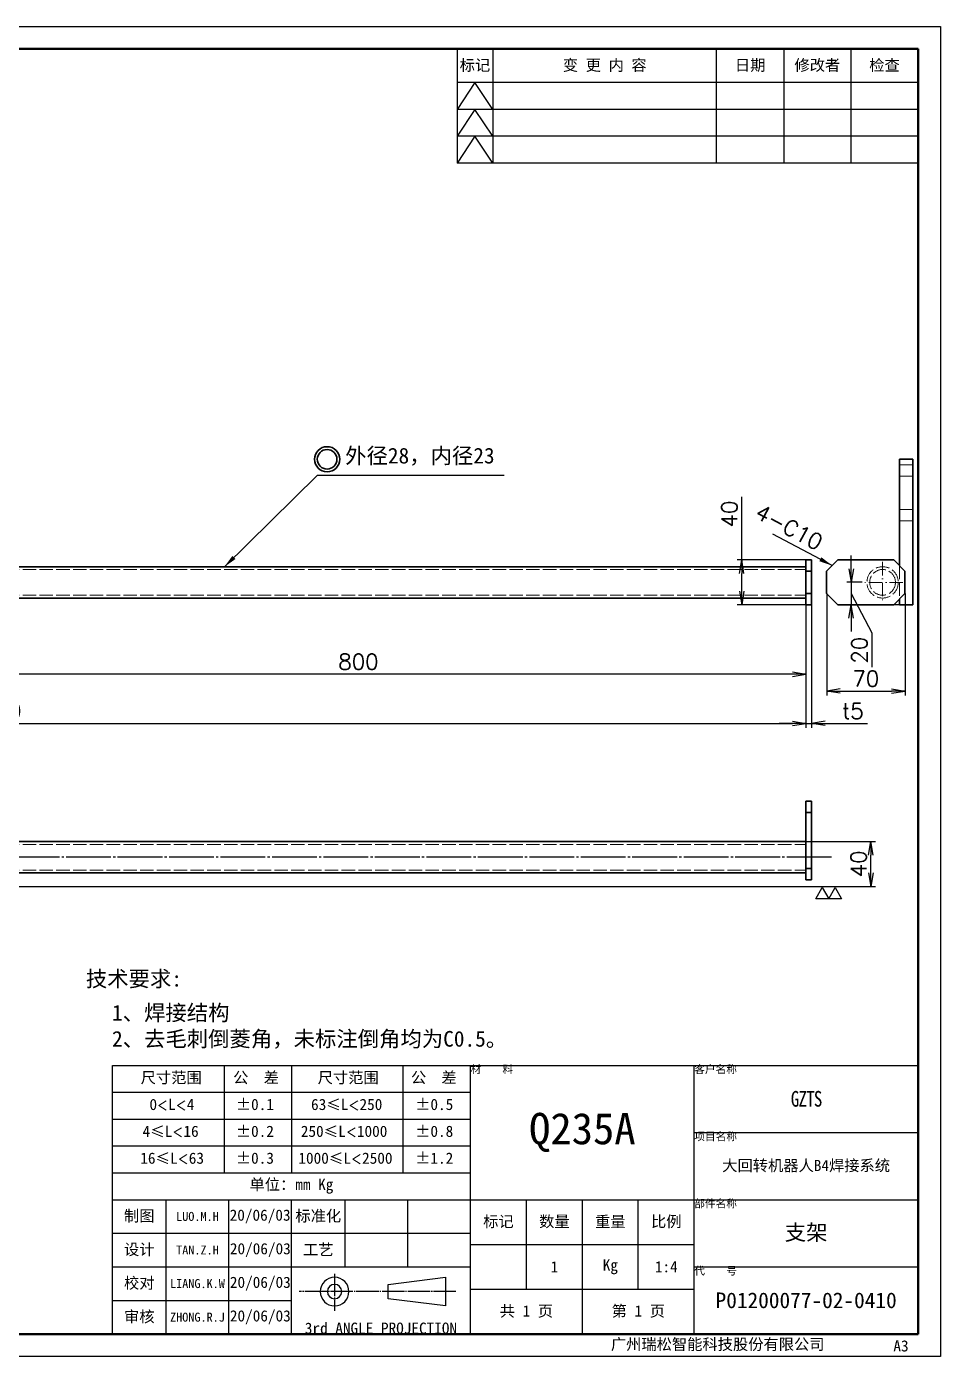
# Model space of a CAD drawing. Header units: millimetres. Extents: x -73083 to 81340, y -6859 to 6812.
# Drawn here: x 49396 to 50213, y -6850 to -5662 of the extents above; entities that cross this region are included whole.
import ezdxf

# ---------------------------------------------------------------- set-up
doc = ezdxf.new("R2010")
doc.units = ezdxf.units.MM
for name, pattern in [('AM_ISO02W050', [7.5, 6, -1.5]), ('AM_ISO08W050', [18, 12, -1.5, 3, -1.5]), ('CENTER-HOKUTO', [23, 20, -1, 1, -1]), ('DASHDOT', [18.5, 12, -3, 0.5, -3]), ('DASHED', [15, 12, -3])]:
    doc.linetypes.add(name, pattern=pattern)
doc.layers.add('A3', color=7, linetype='Continuous', plot=False)
for name, color, linetype, lineweight in [('AM_7', 2, 'AM_ISO08W050', 25), ('AM_HID', 1, 'AM_ISO02W050', 25), ('AM_VIS', 7, 'Continuous', 50), ('SOLID LINE', 7, 'Continuous', 30)]:
    doc.layers.add(name, color=color, linetype=linetype, lineweight=lineweight)
doc.layers.add('title_frame', color=7, linetype='Continuous')
doc.layers.add('word_dim', color=253, linetype='Continuous')
doc.styles.get("Standard").update_dxf_attribs({"font": 'romans.shx', "bigfont": 'bigfont.shx'})
doc.dimstyles.new('1-4', dxfattribs={"dimscale": 4, "dimtxt": 3.5, "dimasz": 3, "dimexe": 1, "dimexo": 0, "dimgap": 1, "dimtad": 3, "dimdsep": 46, "dimtxsty": 'Standard', "dimblk1": 'OPEN', "dimblk2": 'OPEN', "dimsah": 1, "dimcen": 0, "dimclrd": 256, "dimclre": 256, "dimclrt": 3, "dimadec": 0, "dimazin": 0, "dimtfac": 1, "dimtmove": 0, "dimatfit": 3, "dimfxl": 0, "dimtolj": 1, "dimtzin": 0, "dimarcsym": 0})
doc.dimstyles.new('RS-1-4', dxfattribs={"dimscale": 4, "dimtxt": 3.5, "dimasz": 3, "dimexe": 1, "dimexo": 0, "dimgap": 1, "dimtad": 3, "dimdec": 4, "dimdsep": 46, "dimtxsty": 'Standard', "dimblk1": 'OPEN', "dimblk2": 'OPEN', "dimsah": 1, "dimcen": 0, "dimclrd": 256, "dimclre": 256, "dimclrt": 3, "dimadec": 0, "dimazin": 0, "dimtfac": 1, "dimtdec": 4, "dimtmove": 0, "dimatfit": 3, "dimfxl": 0, "dimtolj": 1, "dimtzin": 0, "dimarcsym": 0})

# ---------------------------------------------------------------- blocks, each defined once
blk = doc.blocks.new('_Open')
at = {"color": 0, "lineweight": -2}
for p, q in [((-1, 0.167), (0, 0)), ((-1, -0.167), (0, 0)), ((0, 0), (-1, 0))]:
    blk.add_line(p, q, dxfattribs=at)
blk = doc.blocks.new('*D520')
at = {"layer": 'DEFPOINTS', "color": 0, "ltscale": 2}
for p in [(48642.7, -6178.7), (50092.7, -6178.7), (50092.7, -6284.7)]:
    blk.add_point(p, dxfattribs=at)
at = {"layer": 'word_dim', "lineweight": -2, "ltscale": 2}
for p, q in [((48642.7, -6178.7), (48642.7, -6288.7)), ((50092.7, -6178.7), (50092.7, -6288.7)), ((48654.7, -6284.7), (50080.7, -6284.7))]:
    blk.add_line(p, q, dxfattribs=at)
at = {"layer": 'word_dim', "lineweight": -2, "ltscale": 2, "xscale": 12, "yscale": 12, "zscale": 12, "rotation": 180}
blk.add_blockref('_Open', (48642.7, -6284.7), dxfattribs=at)
at = {"layer": 'word_dim', "lineweight": -2, "ltscale": 2, "xscale": 12, "yscale": 12, "zscale": 12}
blk.add_blockref('_Open', (50092.7, -6284.7), dxfattribs=at)
at = {"layer": 'word_dim', "color": 3, "ltscale": 2, "insert": (49367.7, -6273.7), "char_height": 14, "attachment_point": 5}
blk.add_mtext('\\A1;1450', dxfattribs=at)
blk = doc.blocks.new('*D521')
at = {"layer": 'DEFPOINTS', "color": 0, "ltscale": 2}
for p in [(50092.7, -6390.3), (50150.7, -6390.3), (49292.7, -6430.3)]:
    blk.add_point(p, dxfattribs=at)
at = {"layer": 'word_dim', "lineweight": -2, "ltscale": 2}
for p, q in [((50092.7, -6390.3), (50154.7, -6390.3)), ((50150.7, -6418.3), (50150.7, -6402.3)), ((49292.7, -6430.3), (50154.7, -6430.3))]:
    blk.add_line(p, q, dxfattribs=at)
at = {"layer": 'word_dim', "lineweight": -2, "ltscale": 2, "xscale": 12, "yscale": 12, "zscale": 12}
for p, rotation in [((50150.7, -6390.3), 90), ((50150.7, -6430.3), 270)]:
    blk.add_blockref('_Open', p, dxfattribs=dict(at, rotation=rotation))
at = {"layer": 'word_dim', "color": 3, "ltscale": 2, "insert": (50139.7, -6410.3), "char_height": 14, "attachment_point": 5, "rotation": 90}
blk.add_mtext('\\A1;40', dxfattribs=at)
blk = doc.blocks.new('*D524')
at = {"layer": 'DEFPOINTS', "color": 0, "ltscale": 2}
for p in [(49292.7, -6178.8), (50092.7, -6178.7), (49292.7, -6240.7)]:
    blk.add_point(p, dxfattribs=at)
at = {"layer": 'word_dim', "lineweight": -2, "ltscale": 2}
for p, q in [((49292.7, -6178.8), (49292.7, -6244.7)), ((50092.7, -6178.7), (50092.7, -6244.7)), ((50080.7, -6240.7), (49304.7, -6240.7))]:
    blk.add_line(p, q, dxfattribs=at)
at = {"layer": 'word_dim', "lineweight": -2, "ltscale": 2, "xscale": 12, "yscale": 12, "zscale": 12, "rotation": 180}
blk.add_blockref('_Open', (49292.7, -6240.7), dxfattribs=at)
at = {"layer": 'word_dim', "lineweight": -2, "ltscale": 2, "xscale": 12, "yscale": 12, "zscale": 12}
blk.add_blockref('_Open', (50092.7, -6240.7), dxfattribs=at)
at = {"layer": 'word_dim', "color": 3, "ltscale": 2, "insert": (49692.7, -6229.7), "char_height": 14, "attachment_point": 5}
blk.add_mtext('\\A1;800', dxfattribs=at)
blk = doc.blocks.new('*D535')
at = {"layer": 'DEFPOINTS', "color": 0, "ltscale": 2}
for p in [(50092.7, -6178.7), (50097.7, -6178.7), (50097.7, -6284.7)]:
    blk.add_point(p, dxfattribs=at)
at = {"layer": 'word_dim', "lineweight": -2, "ltscale": 2}
for p, q in [((50092.7, -6178.7), (50092.7, -6288.7)), ((50097.7, -6178.7), (50097.7, -6288.7)), ((50080.7, -6284.7), (50068.7, -6284.7)), ((50092.7, -6284.7), (50097.7, -6284.7)), ((50109.7, -6284.7), (50147.7, -6284.7))]:
    blk.add_line(p, q, dxfattribs=at)
at = {"layer": 'word_dim', "lineweight": -2, "ltscale": 2, "xscale": 12, "yscale": 12, "zscale": 12}
blk.add_blockref('_Open', (50092.7, -6284.7), dxfattribs=at)
at = {"layer": 'word_dim', "lineweight": -2, "ltscale": 2, "xscale": 12, "yscale": 12, "zscale": 12, "rotation": 180}
blk.add_blockref('_Open', (50097.7, -6284.7), dxfattribs=at)
at = {"layer": 'word_dim', "color": 3, "ltscale": 2, "insert": (50134.7, -6273.7), "char_height": 14, "attachment_point": 5}
blk.add_mtext('\\A1;{\\Fromans,bigfont|c134;t}5', dxfattribs=at)
blk = doc.blocks.new('*D536')
at = {"layer": 'DEFPOINTS', "color": 0, "ltscale": 2}
for p in [(50111.2, -6168.7), (50181.2, -6168.7), (50181.2, -6255.8)]:
    blk.add_point(p, dxfattribs=at)
at = {"layer": 'word_dim', "lineweight": -2, "ltscale": 2}
for p, q in [((50111.2, -6168.7), (50111.2, -6259.8)), ((50181.2, -6168.7), (50181.2, -6259.8)), ((50123.2, -6255.8), (50169.2, -6255.8))]:
    blk.add_line(p, q, dxfattribs=at)
at = {"layer": 'word_dim', "lineweight": -2, "ltscale": 2, "xscale": 12, "yscale": 12, "zscale": 12, "rotation": 180}
blk.add_blockref('_Open', (50111.2, -6255.8), dxfattribs=at)
at = {"layer": 'word_dim', "lineweight": -2, "ltscale": 2, "xscale": 12, "yscale": 12, "zscale": 12}
blk.add_blockref('_Open', (50181.2, -6255.8), dxfattribs=at)
at = {"layer": 'word_dim', "color": 3, "ltscale": 2, "insert": (50146.2, -6244.8), "char_height": 14, "attachment_point": 5}
blk.add_mtext('\\A1;70', dxfattribs=at)
blk = doc.blocks.new('*D537')
at = {"layer": 'DEFPOINTS', "color": 0, "ltscale": 2}
for p in [(50035.3, -6138.7), (50092.7, -6138.7), (50092.7, -6178.7)]:
    blk.add_point(p, dxfattribs=at)
at = {"layer": 'word_dim', "lineweight": -2, "ltscale": 2}
for p, q in [((50035.3, -6138.7), (50035.3, -6082.3)), ((50092.7, -6138.7), (50031.3, -6138.7)), ((50035.3, -6166.7), (50035.3, -6150.7)), ((50092.7, -6178.7), (50031.3, -6178.7))]:
    blk.add_line(p, q, dxfattribs=at)
at = {"layer": 'word_dim', "lineweight": -2, "ltscale": 2, "xscale": 12, "yscale": 12, "zscale": 12}
for p, rotation in [((50035.3, -6138.7), 90), ((50035.3, -6178.7), 270)]:
    blk.add_blockref('_Open', p, dxfattribs=dict(at, rotation=rotation))
at = {"layer": 'word_dim', "color": 3, "ltscale": 2, "insert": (50024.3, -6097.7), "char_height": 14, "attachment_point": 5, "rotation": 90}
blk.add_mtext('\\A1;40', dxfattribs=at)
blk = doc.blocks.new('*D539')
at = {"layer": 'DEFPOINTS', "color": 0, "linetype": 'Continuous', "ltscale": 2}
for p in [(50143, -6158.7), (50133.1, -6178.7), (50176.2, -6178.7)]:
    blk.add_point(p, dxfattribs=at)
at = {"layer": 'word_dim', "linetype": 'Continuous', "lineweight": -2, "ltscale": 2}
for p, q in [((50133.1, -6146.7), (50133.1, -6134.7)), ((50143, -6158.7), (50129.1, -6158.7)), ((50133.1, -6158.7), (50133.1, -6178.7)), ((50133.1, -6158.7), (50133.1, -6178.7)), ((50133.1, -6168.7), (50151.5, -6203.9)), ((50176.2, -6178.7), (50129.1, -6178.7)), ((50133.1, -6190.7), (50133.1, -6202.7)), ((50151.5, -6203.9), (50151.5, -6234.6))]:
    blk.add_line(p, q, dxfattribs=at)
at = {"layer": 'word_dim', "linetype": 'Continuous', "lineweight": -2, "ltscale": 2, "xscale": 12, "yscale": 12, "zscale": 12}
for p, rotation in [((50133.1, -6158.7), 270), ((50133.1, -6178.7), 90)]:
    blk.add_blockref('_Open', p, dxfattribs=dict(at, rotation=rotation))
at = {"layer": 'word_dim', "color": 3, "linetype": 'Continuous', "ltscale": 2, "insert": (50140.5, -6219.3), "char_height": 14, "attachment_point": 5, "rotation": 90}
blk.add_mtext('\\A1;20', dxfattribs=at)

msp = doc.modelspace()

# ---------------------------------------------------------------- linework, layer by layer
at = {"color": 7, "lineweight": 35}
for radius in [11.25, 8.75]:
    msp.add_circle((49664.73558, -6048.76412), radius, dxfattribs=at)
at = {"layer": 'A3', "linetype": 'Continuous'}
msp.add_lwpolyline([(48532.84333, -5662.23229), (50212.84333, -5662.23229), (50212.84333, -6850.23229), (48532.84333, -6850.23229)], close=True, dxfattribs=at)
at = {"layer": 'AM_7', "linetype": 'DASHDOT', "lineweight": 13}
for p, q in [((50161.16747, -6140.53217), (50161.16747, -6176.93207)), ((50179.36742, -6158.73212), (50142.96752, -6158.73212))]:
    msp.add_line(p, q, dxfattribs=at)
at = {"layer": 'AM_HID', "linetype": 'DASHED', "lineweight": 13, "ltscale": 0.3}
for p, q in [((50188.16747, -6053.73676), (50176.16747, -6053.73676)), ((50188.16747, -6053.73688), (50176.16747, -6053.73688)), ((50176.16747, -6053.74079), (50188.16747, -6053.74079)), ((50176.16747, -6053.74091), (50188.16747, -6053.74091)), ((50188.16747, -6063.73676), (50176.16747, -6063.73676)), ((50188.16747, -6063.73688), (50176.16747, -6063.73688)), ((50176.16747, -6063.74079), (50188.16747, -6063.74079)), ((50176.16747, -6063.74091), (50188.16747, -6063.74091)), ((50188.16747, -6093.73676), (50176.16747, -6093.73676)), ((50188.16747, -6093.73688), (50176.16747, -6093.73688)), ((50176.16747, -6093.74079), (50188.16747, -6093.74079)), ((50176.16747, -6093.74091), (50188.16747, -6093.74091)), ((50188.16747, -6103.73676), (50176.16747, -6103.73676)), ((50188.16747, -6103.73688), (50176.16747, -6103.73688)), ((50176.16747, -6103.74079), (50188.16747, -6103.74079)), ((50176.16747, -6103.74091), (50188.16747, -6103.74091))]:
    msp.add_line(p, q, dxfattribs=at)
at = {"layer": 'AM_HID', "linetype": 'DASHED', "lineweight": 13}
for p, q in [((48642.65841, -6147.23688), (50092.65841, -6147.23212)), ((50092.65841, -6144.73212), (50092.65841, -6172.73212)), ((50176.16747, -6143.73322), (50176.16747, -6173.73212)), ((48642.65841, -6170.23688), (50092.65841, -6170.23212)), ((48642.65841, -6392.84345), (50092.65841, -6392.84345)), ((48642.65841, -6415.84345), (50092.65841, -6415.84345))]:
    msp.add_line(p, q, dxfattribs=at)
at = {"layer": 'AM_HID', "linetype": 'DASHED', "lineweight": 13, "ltscale": 0.125}
for p, q in [((50097.65841, -6148.73212), (50092.65841, -6148.73212)), ((50092.65841, -6168.73212), (50097.65841, -6168.73212)), ((50092.65841, -6364.34345), (50097.65841, -6364.34345)), ((50097.65841, -6414.34345), (50092.65841, -6414.34345))]:
    msp.add_line(p, q, dxfattribs=at)
at = {"layer": 'AM_HID', "linetype": 'DASHED', "lineweight": 13}
for radius in [14, 11.5]:
    msp.add_circle((50161.16747, -6158.73212), radius, dxfattribs=at)
at = {"layer": 'AM_VIS', "linetype": 'Continuous'}
for p, q in [((50192.84333, -5682.23229), (48632.84333, -5682.23229)), ((50192.84333, -6830.23229), (50192.84333, -5682.23229)), ((50192.84333, -6830.23229), (48632.84333, -6830.23229))]:
    msp.add_line(p, q, dxfattribs=at)
at = {"layer": 'AM_VIS', "lineweight": 35}
for p, q in [((50176.16747, -6048.74079), (50176.16747, -6143.73322)), ((50188.16747, -6048.74079), (50188.16747, -6178.74079)), ((50171.16747, -6138.73212), (50121.16747, -6138.73212)), ((48642.65841, -6144.73688), (50092.65841, -6144.73212)), ((50092.65841, -6168.73212), (50092.65841, -6148.73212)), ((50097.65841, -6168.73212), (50097.65841, -6148.73212)), ((50111.16747, -6168.73212), (50111.16747, -6148.73212)), ((50181.16747, -6148.73212), (50181.16747, -6168.73212)), ((50092.65841, -6172.73212), (48642.65841, -6172.73688)), ((50121.16747, -6178.73212), (50171.16747, -6178.73212)), ((50092.65841, -6364.34345), (50092.65841, -6414.34345)), ((50097.65841, -6364.34345), (50097.65841, -6414.34345)), ((48642.65841, -6390.34345), (50092.65841, -6390.34345)), ((48642.65841, -6418.34345), (50092.65841, -6418.34345))]:
    msp.add_line(p, q, dxfattribs=at)
at = {"layer": 'AM_VIS', "lineweight": 35, "ltscale": 0.3}
for p, q in [((50176.16747, -6048.74079), (50188.16747, -6048.74079)), ((50188.16747, -6178.74079), (50176.16747, -6178.74079))]:
    msp.add_line(p, q, dxfattribs=at)
at = {"layer": 'AM_VIS', "lineweight": 35, "ltscale": 0.125}
for p, q in [((50092.65841, -6138.73212), (50097.65841, -6138.73212)), ((50092.65841, -6148.73212), (50097.65841, -6148.73212)), ((50097.65841, -6168.73212), (50092.65841, -6168.73212)), ((50097.65841, -6178.73212), (50092.65841, -6178.73212)), ((50097.65841, -6354.34345), (50092.65841, -6354.34345)), ((50097.65841, -6364.34345), (50092.65841, -6364.34345)), ((50092.65841, -6414.34345), (50097.65841, -6414.34345)), ((50092.65841, -6424.34345), (50097.65841, -6424.34345))]:
    msp.add_line(p, q, dxfattribs=at)
at = {"layer": 'AM_VIS', "lineweight": 35, "ltscale": 0.25}
for p, q in [((50092.65841, -6148.73212), (50092.65841, -6138.73212)), ((50097.65841, -6148.73212), (50097.65841, -6138.73212)), ((50092.65841, -6178.73212), (50092.65841, -6168.73212)), ((50097.65841, -6178.73212), (50097.65841, -6168.73212)), ((50092.65841, -6364.34345), (50092.65841, -6354.34345)), ((50097.65841, -6364.34345), (50097.65841, -6354.34345)), ((50092.65841, -6414.34345), (50092.65841, -6424.34345)), ((50097.65841, -6414.34345), (50097.65841, -6424.34345))]:
    msp.add_line(p, q, dxfattribs=at)
at = {"layer": 'AM_VIS', "lineweight": 35, "ltscale": 0.353553}
for p, q in [((50111.16747, -6148.73212), (50121.16747, -6138.73212)), ((50171.16747, -6138.73212), (50181.16747, -6148.73212)), ((50121.16747, -6178.73212), (50111.16747, -6168.73212)), ((50171.16747, -6178.73212), (50181.16747, -6168.73212))]:
    msp.add_line(p, q, dxfattribs=at)
at = {"layer": 'AM_VIS', "lineweight": 35, "ltscale": 0.125217}
msp.add_line((50176.16747, -6173.73212), (50176.16747, -6178.74079), dxfattribs=at)
at = {"layer": 'AM_VIS', "lineweight": 35, "ltscale": 0.35}
for p, q in [((50092.65841, -6390.34345), (50092.65841, -6404.34345)), ((50092.65841, -6404.34345), (50092.65841, -6418.34345))]:
    msp.add_line(p, q, dxfattribs=at)
at = {"layer": 'title_frame', "linetype": 'Continuous'}
for p, q in [((49780.84333, -5682.23229), (49780.84333, -5784.23229)), ((49812.84333, -5682.23229), (49812.84333, -5784.23229)), ((50012.84333, -5784.23229), (50012.84333, -5682.23229)), ((50072.84333, -5682.23229), (50072.84333, -5784.23229)), ((50132.84333, -5682.23229), (50132.84333, -5784.23229)), ((50192.84333, -5784.23229), (50192.84333, -5682.23229)), ((50192.84333, -5712.23229), (49780.84333, -5712.23229)), ((49796.84333, -5712.23229), (49780.84333, -5736.23229)), ((49812.84333, -5736.23229), (49796.84333, -5712.23229)), ((50192.84333, -5736.23229), (49780.84333, -5736.23229)), ((49796.84333, -5736.23229), (49780.84333, -5760.23229)), ((49812.84333, -5760.23229), (49796.84333, -5736.23229)), ((50192.84333, -5760.23229), (49780.84333, -5760.23229)), ((49796.84333, -5760.23229), (49780.84333, -5784.23229)), ((49812.84333, -5784.23229), (49796.84333, -5760.23229)), ((50192.84333, -5784.23229), (49780.84333, -5784.23229)), ((49472.84333, -6590.23229), (50192.84333, -6590.23229)), ((49472.84333, -6830.23229), (49472.84333, -6590.23229)), ((49572.84333, -6590.23229), (49572.84333, -6686.23229)), ((49632.84333, -6590.23229), (49632.84333, -6686.23229)), ((49732.84333, -6686.23229), (49732.84333, -6590.23229)), ((49792.84333, -6830.23229), (49792.84333, -6590.23229)), ((49992.84333, -6830.23229), (49992.84333, -6590.23229)), ((50192.84333, -6830.23229), (50192.84333, -6590.23229)), ((49472.84333, -6614.23229), (49792.84333, -6614.23229)), ((49472.84333, -6638.23229), (49792.84333, -6638.23229)), ((49992.84333, -6650.23229), (50192.84333, -6650.23229)), ((49472.84333, -6662.23229), (49792.84333, -6662.23229)), ((49472.84333, -6686.23229), (49792.84333, -6686.23229)), ((49472.84333, -6710.23229), (50192.84333, -6710.23229)), ((49520.84333, -6830.23229), (49520.84333, -6710.23229)), ((49576.84333, -6830.23229), (49576.84333, -6710.23229)), ((49632.84333, -6830.23229), (49632.84333, -6710.23229)), ((49680.84333, -6770.23229), (49680.84333, -6710.23229)), ((49736.84333, -6770.23229), (49736.84333, -6710.23229)), ((49842.84333, -6790.23229), (49842.84333, -6710.23229)), ((49892.84333, -6830.23229), (49892.84333, -6710.23229)), ((49942.84333, -6790.23229), (49942.84333, -6710.23229)), ((49472.84333, -6740.23229), (49792.84333, -6740.23229)), ((49792.84333, -6750.23229), (49992.84333, -6750.23229)), ((49472.84333, -6770.23229), (49792.84333, -6770.23229)), ((49992.84333, -6770.23229), (50192.84333, -6770.23229)), ((49792.84333, -6790.23229), (49992.84333, -6790.23229)), ((49472.84333, -6800.23229), (49632.84333, -6800.23229)), ((49472.84333, -6830.23229), (50192.84333, -6830.23229)), ((49472.84333, -6830.23229), (50192.84333, -6830.23229))]:
    msp.add_line(p, q, dxfattribs=at)
at = {"layer": 'title_frame', "color": 2, "linetype": 'CENTER-HOKUTO'}
for p, q in [((49671.38126, -6776.55862), (49671.38126, -6809.63382)), ((49779.80366, -6792.30262), (49639.77166, -6792.30262))]:
    msp.add_line(p, q, dxfattribs=at)
at = {"layer": 'title_frame', "color": 3, "linetype": 'Continuous'}
for p, q in [((49719.38126, -6785.90262), (49770.58126, -6779.50262)), ((49770.58126, -6779.50262), (49770.58126, -6805.10262)), ((49719.38126, -6798.70262), (49719.38126, -6785.90262)), ((49770.58126, -6805.10262), (49719.38126, -6798.70262))]:
    msp.add_line(p, q, dxfattribs=at)
for radius in [12.8, 6.4]:
    msp.add_arc((49671.38126, -6792.30262), radius, 0, 359.98938268, dxfattribs=at)
at = {"layer": 'word_dim', "color": 2, "linetype": 'CENTER-HOKUTO', "ltscale": 2}
msp.add_line((50115.49969, -6404.34345), (48637.84238, -6404.34345), dxfattribs=at)
at = {"layer": 'word_dim', "color": 3, "ltscale": 2}
msp.add_lwpolyline([(50118.77334, -6431.34345), (50124.55334, -6441.3547), (50101.43334, -6441.3547), (50107.21334, -6431.34345), (50112.99334, -6441.3547)], close=True, dxfattribs=at)

# ---------------------------------------------------------------- texts
at = {"layer": 'SOLID LINE', "ltscale": 0.5}
for s, insert, char_height, width, attachment_point in [('\\pt60;{\\fSimHei|b0|i0|c134|p2;\\C3;标记}', (49796.84333, -5697.23229), 10, 32, 5), ('\\pt60;{\\fSimHei|b0|i0|c134|p2;\\C3;变 更 内 容}', (49912.84333, -5697.23229), 10, 200, 5), ('\\pt60;{\\fSimHei|b0|i0|c134|p2;\\C3;日期}', (50042.84333, -5697.23229), 10, 60, 5), ('\\pt60;{\\fSimHei|b0|i0|c134|p2;\\C3;修改者}', (50102.84333, -5697.23229), 10, 60, 5), ('\\pt60;{\\fSimHei|b0|i0|c134|p2;\\C3;检查}', (50162.84333, -5697.23229), 10, 60, 5), ('\\pt84;{\\fSimHei|b0|i0|c134|p2;\\C3;技术要求:}', (49449.10582, -6505.87219), 14, 120.242104, 1), ('\\pt84;{\\fSimHei|b0|i0|c134|p2;\\C3;\\P1、焊接结构\\P2、去毛刺倒菱角，未标注倒角均为C0.5。}', (49472.50312, -6512.83702), 14, 446.3637409, 1), ('{\\fSimHei|b0|i0|c134|p2;\\C3;材    料}', (49792.84333, -6590.23229), 7, 200, 1), ('\\pt42;{\\fSimHei|b0|i0|c134|p2;\\C3;客户名称}', (49992.84333, -6590.23229), 7, 200, 1), ('\\pt60;{\\fSimHei|b0|i0|c134|p2;\\C3;尺寸范围}', (49498.12318, -6596.11655), 10, 181.2060754, 1), ('\\pt60;{\\fSimHei|b0|i0|c134|p2;\\C3;公  差}', (49580.73814, -6596.11655), 10, 181.2060754, 1), ('\\pt60;{\\fSimHei|b0|i0|c134|p2;\\C3;尺寸范围}', (49656.31299, -6596.11655), 10, 181.2060754, 1), ('\\pt60;{\\fSimHei|b0|i0|c134|p2;\\C3;公  差}', (49739.66757, -6596.11655), 10, 181.2060754, 1), ('{\\fSimHei|b0|i0|c134|p2;\\W0.8;\\T0.9;\\C3;GZTS}', (50092.84333, -6620.23229), 14, 200, 5), ('\\pt60;{\\fSimHei|b0|i0|c134|p2;\\C3;0\\Fromans,bigfont|c134;\\H0.9583x;<\\fSimHei|b0|i0|c134|p2;\\H1.044x;L\\Fromans,bigfont|c134;\\H0.9583x;<\\fSimHei|b0|i0|c134|p2;\\H1.044x;4}', (49505.96545, -6620.11655), 10, 181.2060754, 1), ('\\pt60;{\\fSimHei|b0|i0|c134|p2;\\C3;%%P0.1}', (49583.17269, -6620.11655), 10, 181.2060754, 1), ('\\pt60;{\\fSimHei|b0|i0|c134|p2;\\C3;63\\H0.9583x;≤\\H1.044x;L\\Fromans,bigfont|c134;\\H0.9579x;<\\fSimHei|b0|i0|c134|p2;\\H1.044x;250}', (49650.37805, -6620.11655), 10, 181.2060754, 1), ('\\pt60;{\\fSimHei|b0|i0|c134|p2;\\C3;%%P0.5}', (49743.45399, -6620.11655), 10, 181.2060754, 1), ('\\pt168;{\\fSimHei|b0|i0|c134|p2;\\C3;Q235A}', (49892.84333, -6650.23229), 28, 200, 5), ('\\pt60;{\\fSimHei|b0|i0|c134|p2;\\C3;4\\H0.9583x;≤\\H1.043x;L\\Fromans,bigfont|c134;\\H0.9588x;<\\fSimHei|b0|i0|c134|p2;\\H1.043x;16}', (49499.82939, -6644.11655), 10, 181.2060754, 1), ('\\pt60;{\\fSimHei|b0|i0|c134|p2;\\C3;%%P0.2}', (49583.17269, -6644.11655), 10, 181.2060754, 1), ('\\pt60;{\\fSimHei|b0|i0|c134|p2;\\C3;250\\H0.9583x;≤\\H1.044x;L\\Fromans,bigfont|c134;\\H0.9579x;<\\fSimHei|b0|i0|c134|p2;\\H1.044x;1000}', (49641.24749, -6644.11655), 10, 181.2060754, 1), ('\\pt60;{\\fSimHei|b0|i0|c134|p2;\\C3;%%P0.8}', (49743.45399, -6644.11655), 10, 181.2060754, 1), ('\\pt42;{\\fSimHei|b0|i0|c134|p2;\\C3;项目名称}', (49992.84333, -6650.23229), 7, 200, 1), ('\\pt60;{\\fSimHei|b0|i0|c134|p2;\\C3;16\\H0.9583x;≤\\H1.044x;L\\Fromans,bigfont|c134;\\H0.9579x;<\\fSimHei|b0|i0|c134|p2;\\H1.044x;63}', (49497.76919, -6668.11655), 10, 181.2060754, 1), ('\\pt60;{\\fSimHei|b0|i0|c134|p2;\\C3;%%P0.3}', (49583.17269, -6668.11655), 10, 181.2060754, 1), ('\\pt60;{\\fSimHei|b0|i0|c134|p2;\\C3;%%P1.2}', (49743.45399, -6668.11655), 10, 181.2060754, 1), ('{\\fSimHei|b0|i0|c134|p2;\\C3;大回转机器人B4焊接系统}', (50092.84333, -6680.23229), 10, 200, 5), ('\\pt60;{\\fSimHei|b0|i0|c134|p2;\\C3;单位：mm Kg}', (49632.84333, -6698.23229), 10, 320, 5), ('\\pt42;{\\fSimHei|b0|i0|c134|p2;\\C3;部件名称}', (49992.84333, -6710.23229), 7, 200, 1), ('\\pt60;{\\fSimHei|b0|i0|c134|p2;\\C3;制图}', (49496.84333, -6725.23229), 10, 48, 5), ('\\pt288;{\\fSimHei|b0|i0|c134|p2;\\H0.8x;\\C3;LUO.M.H}', (49548.84333, -6725.23229), 10, 56, 5), ('\\pt60;{\\fSimHei|b0|i0|c134|p2;\\C3;20/06/03}', (49604.84333, -6725.23229), 10, 56, 5), ('\\pt60;{\\fSimHei|b0|i0|c134|p2;\\C3;标准化}', (49656.84333, -6725.23229), 10, 48, 5), ('\\pt60;{\\fSimHei|b0|i0|c134|p2;\\C3;标记}', (49817.84333, -6730.23229), 10, 50, 5), ('\\pt60;{\\fSimHei|b0|i0|c134|p2;\\C3;数量}', (49867.84333, -6730.23229), 10, 50, 5), ('\\pt60;{\\fSimHei|b0|i0|c134|p2;\\C3;重量}', (49917.84333, -6730.23229), 10, 50, 5), ('\\pt60;{\\fSimHei|b0|i0|c134|p2;\\C3;比例}', (49967.84333, -6730.23229), 10, 50, 5), ('{\\fSimHei|b0|i0|c134|p2;\\C3;支架}', (50092.84333, -6740.23229), 14, 200, 5), ('\\pt60;{\\fSimHei|b0|i0|c134|p2;\\C3;设计}', (49496.84333, -6755.23229), 10, 48, 5), ('\\pt288;{\\fSimHei|b0|i0|c134|p2;\\H0.8x;\\C3;TAN.Z.H}', (49548.84333, -6755.23229), 10, 56, 5), ('\\pt60;{\\fSimHei|b0|i0|c134|p2;\\C3;20/06/03}', (49605.04587, -6755.23229), 10, 55.5949143, 5), ('\\pt60;{\\fSimHei|b0|i0|c134|p2;\\C3;工艺}', (49656.84333, -6755.23229), 10, 48, 5), ('\\pt60;{\\fSimHei|b0|i0|c134|p2;\\C3;1}', (49867.84333, -6770.23229), 10, 50, 5), ('\\pt60;{\\fSimHei|b0|i0|c134|p2;\\C3;Kg}', (49917.84333, -6770.23229), 10, 50, 5), ('\\pt60;{\\fSimHei|b0|i0|c134|p2;\\C3;1:4}', (49967.84333, -6770.23229), 10, 50, 5), ('\\pt42;{\\fSimHei|b0|i0|c134|p2;\\C3;代    号}', (49992.84333, -6770.23229), 7, 200, 1), ('\\pt60;{\\fSimHei|b0|i0|c134|p2;\\C3;校对}', (49496.84333, -6785.23229), 10, 48, 5), ('\\pt288;{\\fSimHei|b0|i0|c134|p2;\\H0.8x;\\C3;LIANG.K.W}', (49548.84333, -6785.23229), 10, 56, 5), ('\\pt60;{\\fSimHei|b0|i0|c134|p2;\\C3;20/06/03}', (49605.04587, -6785.23229), 10, 55.5949143, 5), ('{\\fSimHei|b0|i0|c134|p2;\\C3;P01200077-02-0410}', (50092.84333, -6800.23229), 14, 200, 5), ('\\pt60;{\\fSimHei|b0|i0|c134|p2;\\C3;共 1 页}', (49842.84333, -6810.23229), 10, 100, 5), ('\\pt60;{\\fSimHei|b0|i0|c134|p2;\\C3;第 1 页}', (49942.84333, -6810.23229), 10, 100, 5), ('\\pt60;{\\fSimHei|b0|i0|c134|p2;\\C3;审核}', (49496.84333, -6815.23229), 10, 48, 5), ('\\pt288;{\\fSimHei|b0|i0|c134|p2;\\H0.8x;\\C3;ZHONG.R.J}', (49548.84333, -6815.23229), 10, 56, 5), ('\\pt60;{\\fSimHei|b0|i0|c134|p2;\\C3;20/06/03}', (49605.04587, -6815.23229), 10, 55.5949143, 5), ('{\\fSimHei|b0|i0|c134|p2;\\C3;3rd ANGLE PROJECTION}', (49712.84333, -6830.23229), 10, 160, 8), ('\\pt60;{\\fSimHei|b0|i0|c134|p2;\\C3;广州瑞松智能科技股份有限公司}', (49918.31778, -6834.37421), 10, 314.2472326, 1), ('\\pt60;{\\fSimHei|b0|i0|c134|p2;\\C3;A3}', (50170.79881, -6835.82192), 10, 314.2472326, 1)]:
    msp.add_mtext(s, dxfattribs=dict(at, insert=insert, char_height=char_height, width=width, attachment_point=attachment_point))
at = {"layer": 'SOLID LINE', "ltscale": 0.5, "insert": (49639.0527, -6668.11655), "char_height": 10, "width": 181.2060754, "attachment_point": 1, "line_spacing_factor": 0.72}
msp.add_mtext('\\pt60;{\\fSimHei|b0|i0|c134|p2;\\C3;1000\\H0.9583x;≤\\H1.044x;L\\Fromans,bigfont|c134;\\H0.9579x;<\\fSimHei|b0|i0|c134|p2;\\H1.044x;2500}', dxfattribs=at)
at = {"layer": 'word_dim', "color": 3, "linetype": 'Continuous', "ltscale": 2}
msp.add_text('4-C10', height=14, rotation=332.01021161, dxfattribs=at).set_placement((50046.02278, -6100.50083))
at = {"layer": 'word_dim', "color": 3, "linetype": 'Continuous', "insert": (49680.84449, -6038.52936), "char_height": 14, "width": 155.867599, "attachment_point": 1}
msp.add_mtext('{\\fSimSun|b0|i0|c134|p2;外径28，内径23}', dxfattribs=at)

# ---------------------------------------------------------------- dimensions: what is measured, and where the dimension line sits
at = {"layer": 'word_dim', "ltscale": 2}
dim = msp.add_linear_dim(base=(50035.33907, -6138.73212), p1=(50092.65841, -6178.73212), p2=(50092.65841, -6138.73212), angle=90, dimstyle='RS-1-4', dxfattribs=at)
dim.commit()
dim.dimension.update_dxf_attribs({"geometry": '*D537', "text_midpoint": (50035.33907, -6097.65928), "dimtype": 160})
at = {"layer": 'word_dim', "linetype": 'Continuous', "ltscale": 2}
dim = msp.add_linear_dim(base=(50133.07379, -6178.74079), p1=(50142.96752, -6158.73212), p2=(50176.16747, -6178.74079), angle=90, dimstyle='RS-1-4', override={"dimdec": 1, "dimtmove": 1}, dxfattribs=at)
dim.commit()
dim.dimension.update_dxf_attribs({"geometry": '*D539', "text_midpoint": (50151.54914, -6207.94109), "dimtype": 160})
at = {"layer": 'word_dim', "ltscale": 2}
for base, p1, p2, picture, middle in [((50181.16747, -6255.76563), (50111.16747, -6168.73212), (50181.16747, -6168.73212), '*D536', (50146.16747, -6244.76563)), ((50092.65841, -6284.66066), (48642.65841, -6178.73212), (50092.65841, -6178.73212), '*D520', (49367.65841, -6273.66066)), ((49292.65841, -6240.65708), (50092.65841, -6178.73212), (49292.65841, -6178.76464), '*D524', (49692.65841, -6229.65708))]:
    dim = msp.add_linear_dim(base=base, p1=p1, p2=p2, dimstyle='RS-1-4', dxfattribs=at)
    dim.commit()
    dim.dimension.update_dxf_attribs({"geometry": picture, "text_midpoint": middle})
dim = msp.add_linear_dim(base=(50097.65841, -6284.66066), p1=(50092.65841, -6178.73212), p2=(50097.65841, -6178.73212), text='{\\Fromans,bigfont|c134;t}<>', dimstyle='RS-1-4', dxfattribs=at)
dim.commit()
dim.dimension.update_dxf_attribs({"geometry": '*D535', "text_midpoint": (50134.65841, -6273.66066)})
dim = msp.add_linear_dim(base=(50150.70559, -6390.34345), p1=(49292.65841, -6430.34345), p2=(50092.65841, -6390.34345), angle=90, dimstyle='RS-1-4', dxfattribs=at)
dim.commit()
dim.dimension.update_dxf_attribs({"geometry": '*D521', "text_midpoint": (50139.70559, -6410.34345)})

# ---------------------------------------------------------------- leaders
at = {"layer": 'word_dim', "linetype": 'Continuous'}
msp.add_leader([(49572.89876, -6144.89682), (49656.22624, -6062.99217), (49822.84367, -6062.99217)], dimstyle='1-4', override={"dimgap": 1, "dimtad": 0}, dxfattribs=at)
msp.add_leader([(50116.16747, -6143.73212), (50063.18559, -6115.57327)], dimstyle='RS-1-4', dxfattribs=at)

doc.saveas('drawing.dxf')
